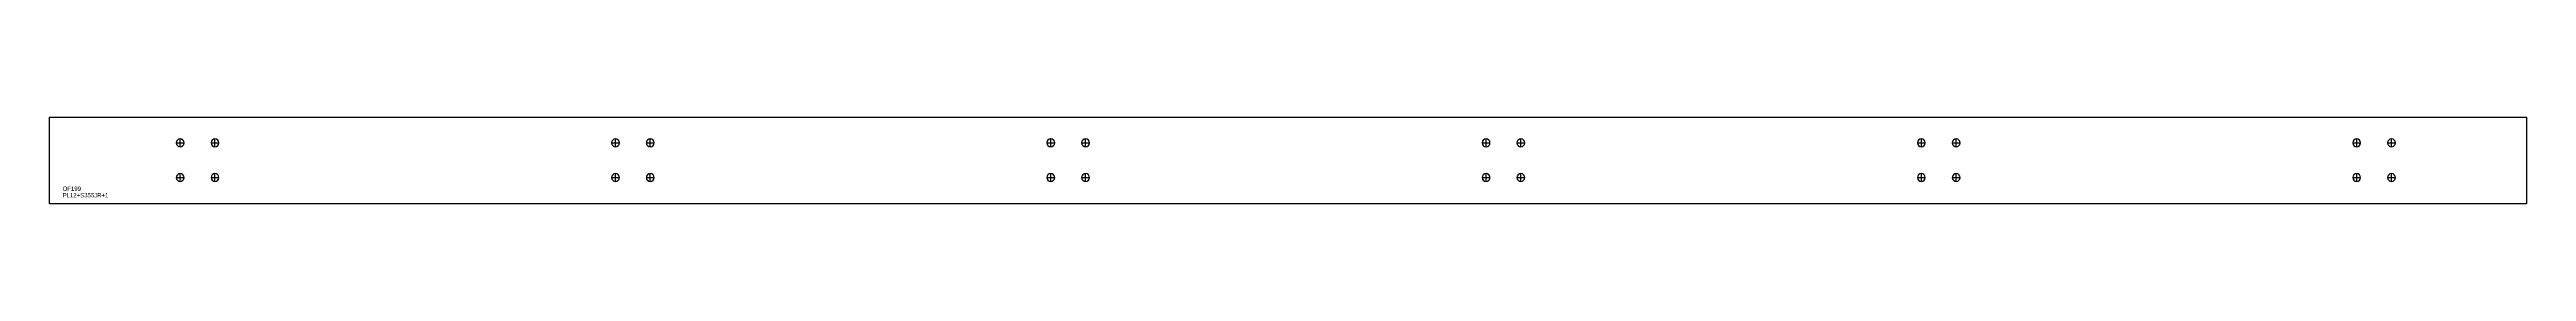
# Model space of a CAD drawing. Extents: x 0 to 5690, y 0 to 200.
import ezdxf

# ---------------------------------------------------------------- set-up
doc = ezdxf.new("R2010")
doc.units = 0
for name, color, linetype in [('18', 7, 'CONTINUOUS'), ('CUT', 7, 'CONTINUOUS'), ('SCRIBE', 3, 'CONTINUOUS'), ('TEXT', 7, 'CONTINUOUS')]:
    doc.layers.add(name, color=color, linetype=linetype)

msp = doc.modelspace()

# ---------------------------------------------------------------- linework, layer by layer
at = {"layer": '18', "color": 7, "linetype": 'CONTINUOUS'}
for p, q in [((291, 140.7), (309, 140.7)), ((300, 131.7), (300, 149.7)), ((371, 140.7), (389, 140.7)), ((380, 131.7), (380, 149.7)), ((1291, 140.7), (1309, 140.7)), ((1300, 131.7), (1300, 149.7)), ((1371, 140.7), (1389, 140.7)), ((1380, 131.7), (1380, 149.7)), ((2291, 140.7), (2309, 140.7)), ((2300, 131.7), (2300, 149.7)), ((2371, 140.7), (2389, 140.7)), ((2380, 131.7), (2380, 149.7)), ((3291, 140.7), (3309, 140.7)), ((3300, 131.7), (3300, 149.7)), ((3371, 140.7), (3389, 140.7)), ((3380, 131.7), (3380, 149.7)), ((4291, 140.7), (4309, 140.7)), ((4300, 131.7), (4300, 149.7)), ((4371, 140.7), (4389, 140.7)), ((4380, 131.7), (4380, 149.7)), ((5291, 140.7), (5309, 140.7)), ((5300, 131.7), (5300, 149.7)), ((5371, 140.7), (5389, 140.7)), ((5380, 131.7), (5380, 149.7)), ((291, 60.7), (309, 60.7)), ((300, 51.7), (300, 69.7)), ((371, 60.7), (389, 60.7)), ((380, 51.7), (380, 69.7)), ((1291, 60.7), (1309, 60.7)), ((1300, 51.7), (1300, 69.7)), ((1371, 60.7), (1389, 60.7)), ((1380, 51.7), (1380, 69.7)), ((2291, 60.7), (2309, 60.7)), ((2300, 51.7), (2300, 69.7)), ((2371, 60.7), (2389, 60.7)), ((2380, 51.7), (2380, 69.7)), ((3291, 60.7), (3309, 60.7)), ((3300, 51.7), (3300, 69.7)), ((3371, 60.7), (3389, 60.7)), ((3380, 51.7), (3380, 69.7)), ((4291, 60.7), (4309, 60.7)), ((4300, 51.7), (4300, 69.7)), ((4371, 60.7), (4389, 60.7)), ((4380, 51.7), (4380, 69.7)), ((5291, 60.7), (5309, 60.7)), ((5300, 51.7), (5300, 69.7)), ((5371, 60.7), (5389, 60.7)), ((5380, 51.7), (5380, 69.7))]:
    msp.add_line(p, q, dxfattribs=at)
for points in [[(300, 149.7, 1), (300, 131.7, 1)], [(380, 149.7, 1), (380, 131.7, 1)], [(1300, 149.7, 1), (1300, 131.7, 1)], [(1380, 149.7, 1), (1380, 131.7, 1)], [(2300, 149.7, 1), (2300, 131.7, 1)], [(2380, 149.7, 1), (2380, 131.7, 1)], [(3300, 149.7, 1), (3300, 131.7, 1)], [(3380, 149.7, 1), (3380, 131.7, 1)], [(4300, 149.7, 1), (4300, 131.7, 1)], [(4380, 149.7, 1), (4380, 131.7, 1)], [(5300, 149.7, 1), (5300, 131.7, 1)], [(5380, 149.7, 1), (5380, 131.7, 1)], [(300, 69.7, 1), (300, 51.7, 1)], [(380, 69.7, 1), (380, 51.7, 1)], [(1300, 69.7, 1), (1300, 51.7, 1)], [(1380, 69.7, 1), (1380, 51.7, 1)], [(2300, 69.7, 1), (2300, 51.7, 1)], [(2380, 69.7, 1), (2380, 51.7, 1)], [(3300, 69.7, 1), (3300, 51.7, 1)], [(3380, 69.7, 1), (3380, 51.7, 1)], [(4300, 69.7, 1), (4300, 51.7, 1)], [(4380, 69.7, 1), (4380, 51.7, 1)], [(5300, 69.7, 1), (5300, 51.7, 1)], [(5380, 69.7, 1), (5380, 51.7, 1)]]:
    msp.add_lwpolyline(points, format="xyb", close=True, dxfattribs=at)
at = {"layer": 'CUT', "color": 7, "linetype": 'CONTINUOUS'}
msp.add_lwpolyline([(0, 0), (0, 200), (5690, 200), (5690, 0)], close=True, dxfattribs=at)

# ---------------------------------------------------------------- texts
at = {"layer": 'SCRIBE', "color": 3}
msp.add_text('OF199', height=10, dxfattribs=at).set_placement((30, 30))
at = {"layer": 'TEXT', "color": 7}
msp.add_text('PL12+S355JR+1', height=10, dxfattribs=at).set_placement((30, 15))

doc.saveas('drawing.dxf')
